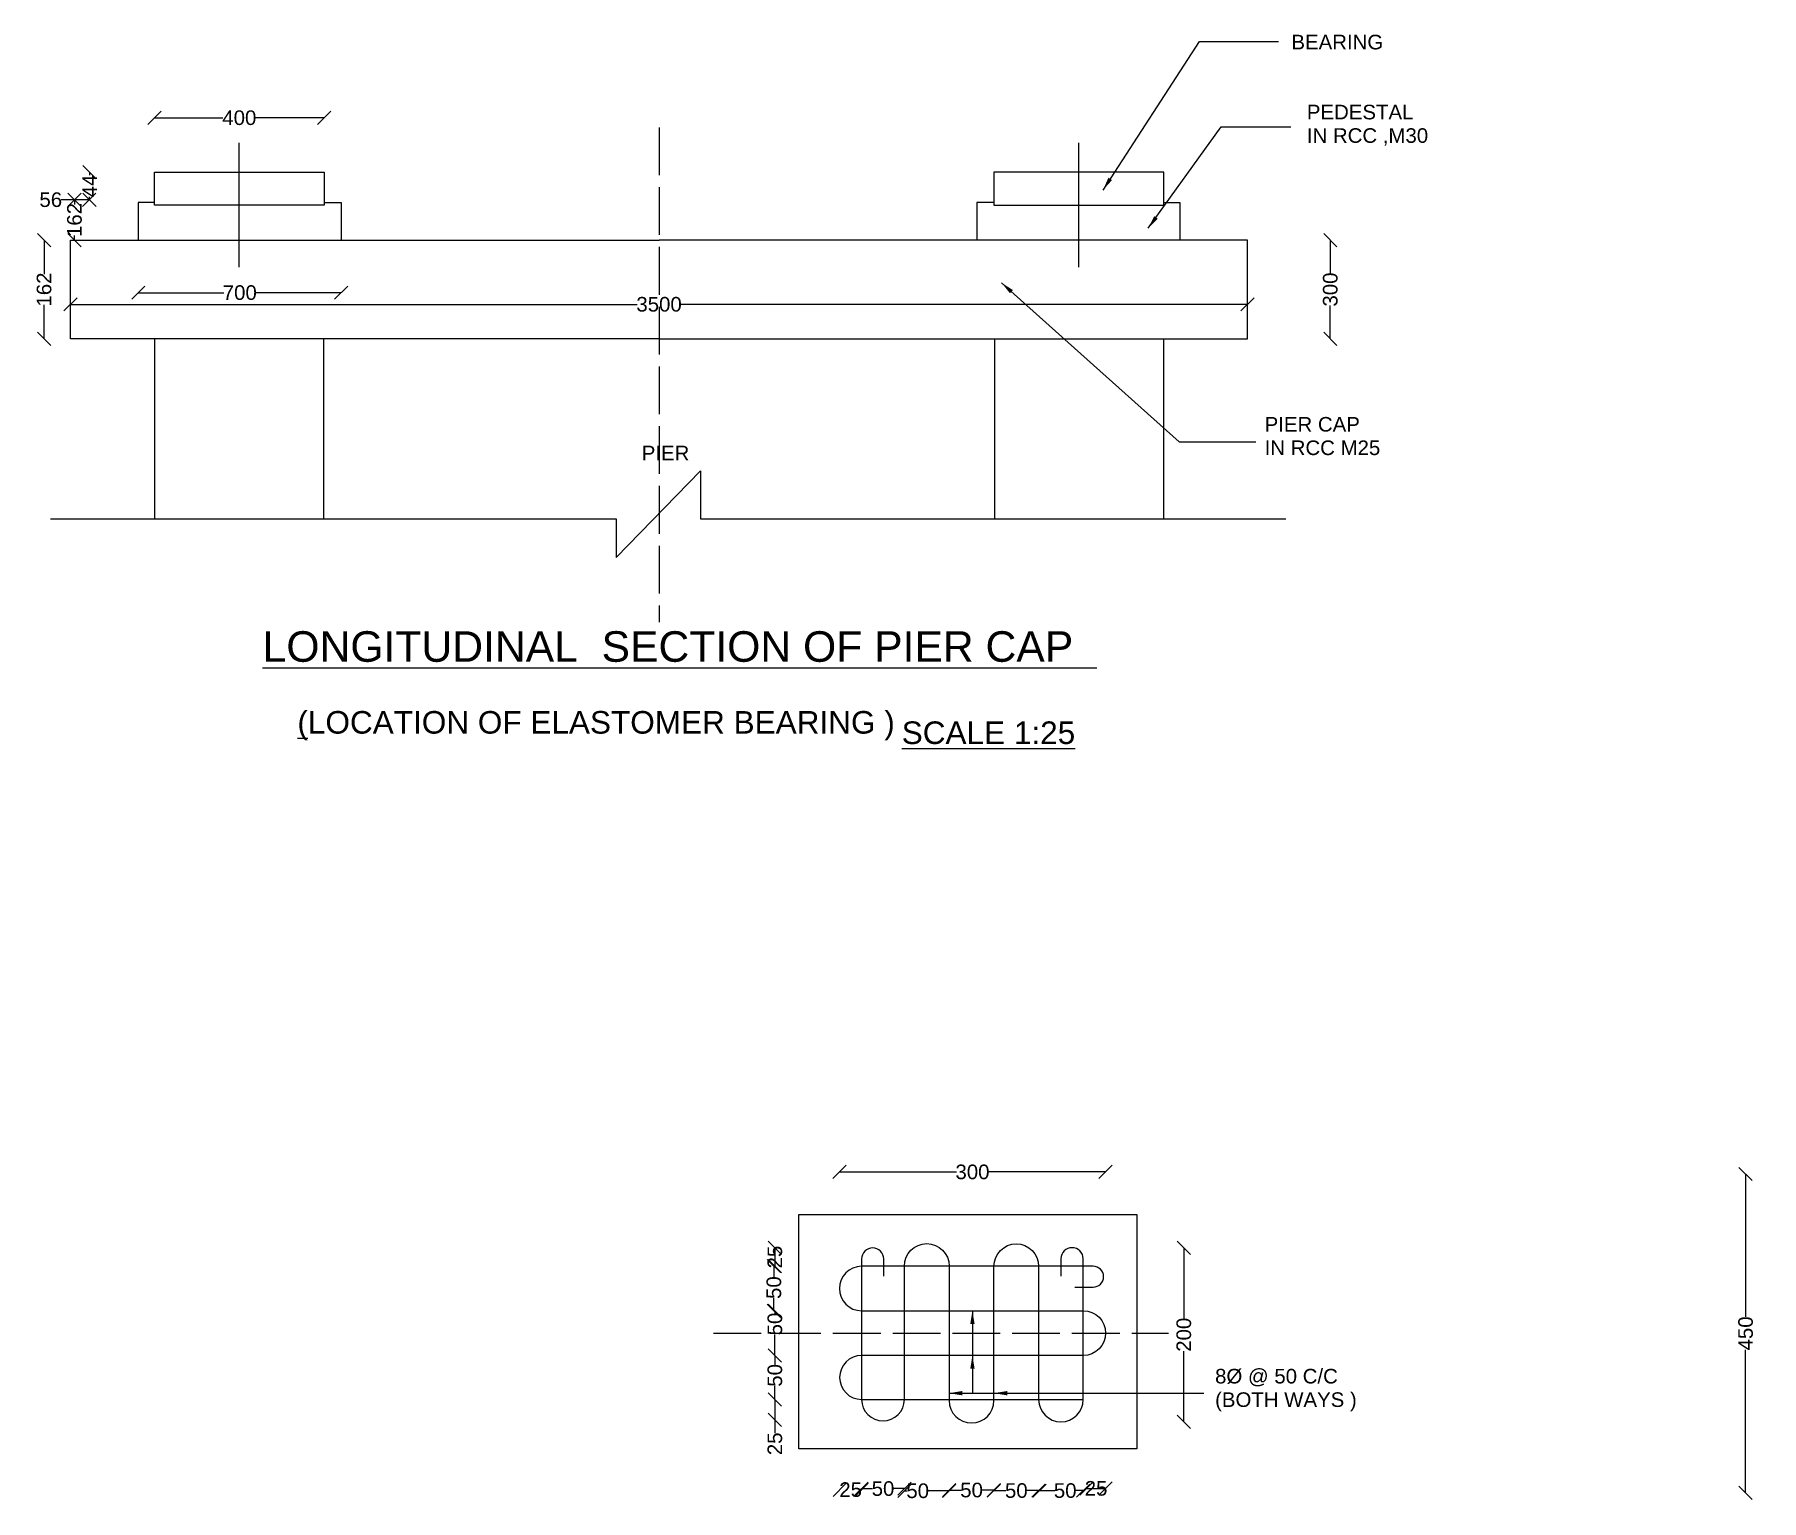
# Model space of a CAD drawing. Header units: millimetres. Extents: x -53245626 to -53218428, y 22137846 to 22155832.
# Drawn here: x -53239982 to -53233479, y 22142267 to 22147787 of the extents above; entities that cross this region are included whole.
import ezdxf

# ---------------------------------------------------------------- set-up
doc = ezdxf.new("R2010")
doc.units = ezdxf.units.MM
doc.header["$MEASUREMENT"] = 0
doc.linetypes.add('ACAD_ISO02W100', pattern=[15, 12, -3])
for name, color, linetype in [('DIMENSIONS', 7, 'Continuous'), ('DRAWING', 2, 'Continuous'), ('TEXT', 1, 'Continuous')]:
    doc.layers.add(name, color=color, linetype=linetype)
doc.styles.get("Standard").update_dxf_attribs({"font": 'arial.ttf', "height": 55})
doc.dimstyles.get("Standard").update_dxf_attribs({"dimtxt": 55, "dimasz": 50, "dimexe": 0.18, "dimexo": 0.0625, "dimgap": 0.09, "dimtad": 0, "dimdec": 0, "dimzin": 0, "dimdsep": 46, "dimtxsty": 'Standard', "dimblk": 'OBLIQUE', "dimcen": 0.09, "dimse1": 1, "dimse2": 1, "dimadec": 0, "dimazin": 0, "dimtfac": 1, "dimtdec": 0, "dimtofl": 0, "dimtmove": 0, "dimatfit": 3, "dimfxl": 1, "dimtolj": 1, "dimtzin": 0, "dimarcsym": 0})

# ---------------------------------------------------------------- blocks, each defined once
blk = doc.blocks.new('_Oblique')
at = {"color": 0, "linetype": 'ByBlock', "lineweight": -2}
blk.add_line((-0.5, -0.5), (0.5, 0.5), dxfattribs=at)
blk = doc.blocks.new('*D77')
at = {"layer": 'Defpoints', "color": 0, "transparency": 16777216}
for p in [(-53236074.9, 22143218.8), (-53236116.9, 22142563.3), (-53235654, 22142563.3)]:
    blk.add_point(p, dxfattribs=at)
at = {"layer": 'DIMENSIONS', "color": 0, "lineweight": -2, "transparency": 16777216}
for p, q in [((-53235654, 22143218.8), (-53235654, 22142952.3)), ((-53235654, 22142563.3), (-53235654, 22142829.8))]:
    blk.add_line(p, q, dxfattribs=at)
at = {"layer": 'DIMENSIONS', "color": 0, "lineweight": -2, "transparency": 16777216, "xscale": 50, "yscale": 50, "zscale": 50}
for p, rotation in [((-53235654, 22143218.8), 90), ((-53235654, 22142563.3), 270)]:
    blk.add_blockref('_Oblique', p, dxfattribs=dict(at, rotation=rotation))
at = {"layer": 'DIMENSIONS', "color": 0, "transparency": 16777216, "insert": (-53235654, 22142891), "char_height": 55, "attachment_point": 5, "rotation": 90}
blk.add_mtext('\\A1;200', dxfattribs=at)
blk = doc.blocks.new('*D78')
at = {"layer": 'Defpoints', "color": 0, "transparency": 16777216}
for p in [(-53235948.8, 22143504), (-53236951.2, 22143065.2), (-53235948.8, 22142897.2)]:
    blk.add_point(p, dxfattribs=at)
at = {"layer": 'DIMENSIONS', "color": 0, "lineweight": -2, "transparency": 16777216}
for p, q in [((-53236951.2, 22143504), (-53236510.7, 22143504)), ((-53235948.8, 22143504), (-53236389.3, 22143504))]:
    blk.add_line(p, q, dxfattribs=at)
at = {"layer": 'DIMENSIONS', "color": 0, "lineweight": -2, "transparency": 16777216, "xscale": 50, "yscale": 50, "zscale": 50, "rotation": 180}
blk.add_blockref('_Oblique', (-53236951.2, 22143504), dxfattribs=at)
at = {"layer": 'DIMENSIONS', "color": 0, "lineweight": -2, "transparency": 16777216, "xscale": 50, "yscale": 50, "zscale": 50}
blk.add_blockref('_Oblique', (-53235948.8, 22143504), dxfattribs=at)
at = {"layer": 'DIMENSIONS', "color": 0, "transparency": 16777216, "insert": (-53236450, 22143504), "char_height": 55, "attachment_point": 5}
blk.add_mtext('\\A1;300', dxfattribs=at)
blk = doc.blocks.new('*D79')
at = {"layer": 'Defpoints', "color": 0, "transparency": 16777216}
for p in [(-53236825.9, 22143218), (-53237194, 22143148.9), (-53236825.9, 22143148.9)]:
    blk.add_point(p, dxfattribs=at)
at = {"layer": 'DIMENSIONS', "color": 0, "lineweight": -2, "transparency": 16777216}
blk.add_line((-53237194, 22143218), (-53237194, 22143148.9), dxfattribs=at)
at = {"layer": 'DIMENSIONS', "color": 0, "lineweight": -2, "transparency": 16777216, "xscale": 50, "yscale": 50, "zscale": 50}
for p, rotation in [((-53237194, 22143218), 90), ((-53237194, 22143148.9), 270)]:
    blk.add_blockref('_Oblique', p, dxfattribs=dict(at, rotation=rotation))
at = {"layer": 'DIMENSIONS', "color": 0, "transparency": 16777216, "insert": (-53237194, 22143183.5), "char_height": 55, "attachment_point": 5, "rotation": 90}
blk.add_mtext('\\A1;25', dxfattribs=at)
blk = doc.blocks.new('*D80')
at = {"layer": 'Defpoints', "color": 0, "transparency": 16777216}
for p in [(-53236498.5, 22143149.9), (-53237197.8, 22142981.4), (-53236498.5, 22142981.4)]:
    blk.add_point(p, dxfattribs=at)
at = {"layer": 'DIMENSIONS', "color": 0, "lineweight": -2, "transparency": 16777216}
for p, q in [((-53237197.8, 22143149.9), (-53237197.8, 22143107.9)), ((-53237197.8, 22142981.4), (-53237197.8, 22143029.1))]:
    blk.add_line(p, q, dxfattribs=at)
at = {"layer": 'DIMENSIONS', "color": 0, "lineweight": -2, "transparency": 16777216, "xscale": 50, "yscale": 50, "zscale": 50}
for p, rotation in [((-53237197.8, 22143149.9), 90), ((-53237197.8, 22142981.4), 270)]:
    blk.add_blockref('_Oblique', p, dxfattribs=dict(at, rotation=rotation))
at = {"layer": 'DIMENSIONS', "color": 0, "transparency": 16777216, "insert": (-53237197.8, 22143068.5), "char_height": 55, "attachment_point": 5, "rotation": 90}
blk.add_mtext('\\A1;50', dxfattribs=at)
blk = doc.blocks.new('*D81')
at = {"layer": 'Defpoints', "color": 0, "transparency": 16777216}
for p in [(-53236647.5, 22142981.4), (-53237194, 22142813), (-53236647.5, 22142813)]:
    blk.add_point(p, dxfattribs=at)
at = {"layer": 'DIMENSIONS', "color": 0, "lineweight": -2, "transparency": 16777216}
for p, q in [((-53237194, 22142981.4), (-53237194, 22142970.8)), ((-53237194, 22142813), (-53237194, 22142892))]:
    blk.add_line(p, q, dxfattribs=at)
at = {"layer": 'DIMENSIONS', "color": 0, "lineweight": -2, "transparency": 16777216, "xscale": 50, "yscale": 50, "zscale": 50}
for p, rotation in [((-53237194, 22142981.4), 90), ((-53237194, 22142813), 270)]:
    blk.add_blockref('_Oblique', p, dxfattribs=dict(at, rotation=rotation))
at = {"layer": 'DIMENSIONS', "color": 0, "transparency": 16777216, "insert": (-53237194, 22142931.4), "char_height": 55, "attachment_point": 5, "rotation": 90}
blk.add_mtext('\\A1;50', dxfattribs=at)
blk = doc.blocks.new('*D82')
at = {"layer": 'Defpoints', "color": 0, "transparency": 16777216}
for p in [(-53236480.5, 22142813), (-53237194, 22142647.4), (-53236480.6, 22142647.4)]:
    blk.add_point(p, dxfattribs=at)
at = {"layer": 'DIMENSIONS', "color": 0, "lineweight": -2, "transparency": 16777216}
for p, q in [((-53237194, 22142813), (-53237194, 22142777.4)), ((-53237194, 22142647.4), (-53237194, 22142698.6))]:
    blk.add_line(p, q, dxfattribs=at)
at = {"layer": 'DIMENSIONS', "color": 0, "lineweight": -2, "transparency": 16777216, "xscale": 50, "yscale": 50, "zscale": 50}
for p, rotation in [((-53237194, 22142813), 90), ((-53237194, 22142647.4), 270)]:
    blk.add_blockref('_Oblique', p, dxfattribs=dict(at, rotation=rotation))
at = {"layer": 'DIMENSIONS', "color": 0, "transparency": 16777216, "insert": (-53237194, 22142738), "char_height": 55, "attachment_point": 5, "rotation": 90}
blk.add_mtext('\\A1;50', dxfattribs=at)
blk = doc.blocks.new('*D83')
at = {"layer": 'Defpoints', "color": 0, "transparency": 16777216}
for p in [(-53236480.6, 22142647.4), (-53237194, 22142570.4), (-53236496.2, 22142570.4)]:
    blk.add_point(p, dxfattribs=at)
at = {"layer": 'DIMENSIONS', "color": 0, "lineweight": -2, "transparency": 16777216}
for p, q in [((-53237194, 22142647.4), (-53237194, 22142570.4)), ((-53237194, 22142570.4), (-53237194, 22142520.4))]:
    blk.add_line(p, q, dxfattribs=at)
at = {"layer": 'DIMENSIONS', "color": 0, "lineweight": -2, "transparency": 16777216, "xscale": 50, "yscale": 50, "zscale": 50}
for p, rotation in [((-53237194, 22142647.4), 90), ((-53237194, 22142570.4), 270)]:
    blk.add_blockref('_Oblique', p, dxfattribs=dict(at, rotation=rotation))
at = {"layer": 'DIMENSIONS', "color": 0, "transparency": 16777216, "insert": (-53237194, 22142480.3), "char_height": 55, "attachment_point": 5, "rotation": 90}
blk.add_mtext('\\A1;25', dxfattribs=at)
blk = doc.blocks.new('*D84')
at = {"layer": 'Defpoints', "color": 0, "transparency": 16777216}
for p in [(-53236950.2, 22142730.3), (-53236867.5, 22142730.3), (-53236867.5, 22142307.5)]:
    blk.add_point(p, dxfattribs=at)
at = {"layer": 'DIMENSIONS', "color": 0, "lineweight": -2, "transparency": 16777216}
for p, q in [((-53236950.2, 22142307.5), (-53236949, 22142307.5)), ((-53236867.5, 22142307.5), (-53236868.7, 22142307.5))]:
    blk.add_line(p, q, dxfattribs=at)
at = {"layer": 'DIMENSIONS', "color": 0, "lineweight": -2, "transparency": 16777216, "xscale": 50, "yscale": 50, "zscale": 50, "rotation": 180}
blk.add_blockref('_Oblique', (-53236950.2, 22142307.5), dxfattribs=at)
at = {"layer": 'DIMENSIONS', "color": 0, "lineweight": -2, "transparency": 16777216, "xscale": 50, "yscale": 50, "zscale": 50}
blk.add_blockref('_Oblique', (-53236867.5, 22142307.5), dxfattribs=at)
at = {"layer": 'DIMENSIONS', "color": 0, "transparency": 16777216, "insert": (-53236908.8, 22142307.5), "char_height": 55, "attachment_point": 5}
blk.add_mtext('\\A1;25', dxfattribs=at)
blk = doc.blocks.new('*D85')
at = {"layer": 'Defpoints', "color": 0, "transparency": 16777216}
for p in [(-53236867.5, 22142647.5), (-53236706.4, 22142647.5), (-53236706.4, 22142311.5)]:
    blk.add_point(p, dxfattribs=at)
at = {"layer": 'DIMENSIONS', "color": 0, "lineweight": -2, "transparency": 16777216}
for p, q in [((-53236867.5, 22142311.5), (-53236826.3, 22142311.5)), ((-53236706.4, 22142311.5), (-53236747.6, 22142311.5))]:
    blk.add_line(p, q, dxfattribs=at)
at = {"layer": 'DIMENSIONS', "color": 0, "lineweight": -2, "transparency": 16777216, "xscale": 50, "yscale": 50, "zscale": 50, "rotation": 180}
blk.add_blockref('_Oblique', (-53236867.5, 22142311.5), dxfattribs=at)
at = {"layer": 'DIMENSIONS', "color": 0, "lineweight": -2, "transparency": 16777216, "xscale": 50, "yscale": 50, "zscale": 50}
blk.add_blockref('_Oblique', (-53236706.4, 22142311.5), dxfattribs=at)
at = {"layer": 'DIMENSIONS', "color": 0, "transparency": 16777216, "insert": (-53236786.9, 22142311.5), "char_height": 55, "attachment_point": 5}
blk.add_mtext('\\A1;50', dxfattribs=at)
blk = doc.blocks.new('*D86')
at = {"layer": 'Defpoints', "color": 0, "transparency": 16777216}
for p in [(-53236706.4, 22142647.4), (-53236537.9, 22142643.2), (-53236537.9, 22142303.2)]:
    blk.add_point(p, dxfattribs=at)
at = {"layer": 'DIMENSIONS', "color": 0, "lineweight": -2, "transparency": 16777216}
for p, q in [((-53236706.4, 22142303.2), (-53236695.8, 22142303.2)), ((-53236537.9, 22142303.2), (-53236617, 22142303.2))]:
    blk.add_line(p, q, dxfattribs=at)
at = {"layer": 'DIMENSIONS', "color": 0, "lineweight": -2, "transparency": 16777216, "xscale": 50, "yscale": 50, "zscale": 50, "rotation": 180}
blk.add_blockref('_Oblique', (-53236706.4, 22142303.2), dxfattribs=at)
at = {"layer": 'DIMENSIONS', "color": 0, "lineweight": -2, "transparency": 16777216, "xscale": 50, "yscale": 50, "zscale": 50}
blk.add_blockref('_Oblique', (-53236537.9, 22142303.2), dxfattribs=at)
at = {"layer": 'DIMENSIONS', "color": 0, "transparency": 16777216, "insert": (-53236656.4, 22142303.2), "char_height": 55, "attachment_point": 5}
blk.add_mtext('\\A1;50', dxfattribs=at)
blk = doc.blocks.new('*D87')
at = {"layer": 'Defpoints', "color": 0, "transparency": 16777216}
for p in [(-53236537.9, 22142643.2), (-53236369.1, 22142647.3), (-53236369.1, 22142306)]:
    blk.add_point(p, dxfattribs=at)
at = {"layer": 'DIMENSIONS', "color": 0, "lineweight": -2, "transparency": 16777216}
for p, q in [((-53236537.9, 22142306), (-53236492.9, 22142306)), ((-53236369.1, 22142306), (-53236414.1, 22142306))]:
    blk.add_line(p, q, dxfattribs=at)
at = {"layer": 'DIMENSIONS', "color": 0, "lineweight": -2, "transparency": 16777216, "xscale": 50, "yscale": 50, "zscale": 50, "rotation": 180}
blk.add_blockref('_Oblique', (-53236537.9, 22142306), dxfattribs=at)
at = {"layer": 'DIMENSIONS', "color": 0, "lineweight": -2, "transparency": 16777216, "xscale": 50, "yscale": 50, "zscale": 50}
blk.add_blockref('_Oblique', (-53236369.1, 22142306), dxfattribs=at)
at = {"layer": 'DIMENSIONS', "color": 0, "transparency": 16777216, "insert": (-53236453.5, 22142306), "char_height": 55, "attachment_point": 5}
blk.add_mtext('\\A1;50', dxfattribs=at)
blk = doc.blocks.new('*D88')
at = {"layer": 'Defpoints', "color": 0, "transparency": 16777216}
for p in [(-53236369.1, 22142647.3), (-53236200.9, 22142647.2), (-53236200.9, 22142304)]:
    blk.add_point(p, dxfattribs=at)
at = {"layer": 'DIMENSIONS', "color": 0, "lineweight": -2, "transparency": 16777216}
for p, q in [((-53236369.1, 22142304), (-53236324.4, 22142304)), ((-53236200.9, 22142304), (-53236245.6, 22142304))]:
    blk.add_line(p, q, dxfattribs=at)
at = {"layer": 'DIMENSIONS', "color": 0, "lineweight": -2, "transparency": 16777216, "xscale": 50, "yscale": 50, "zscale": 50, "rotation": 180}
blk.add_blockref('_Oblique', (-53236369.1, 22142304), dxfattribs=at)
at = {"layer": 'DIMENSIONS', "color": 0, "lineweight": -2, "transparency": 16777216, "xscale": 50, "yscale": 50, "zscale": 50}
blk.add_blockref('_Oblique', (-53236200.9, 22142304), dxfattribs=at)
at = {"layer": 'DIMENSIONS', "color": 0, "transparency": 16777216, "insert": (-53236285, 22142304), "char_height": 55, "attachment_point": 5}
blk.add_mtext('\\A1;50', dxfattribs=at)
blk = doc.blocks.new('*D89')
at = {"layer": 'Defpoints', "color": 0, "transparency": 16777216}
for p in [(-53236033, 22142647.2), (-53236198, 22142625.4), (-53236033, 22142304)]:
    blk.add_point(p, dxfattribs=at)
at = {"layer": 'DIMENSIONS', "color": 0, "lineweight": -2, "transparency": 16777216}
for p, q in [((-53236198, 22142304), (-53236140.3, 22142304)), ((-53236033, 22142304), (-53236061.5, 22142304))]:
    blk.add_line(p, q, dxfattribs=at)
at = {"layer": 'DIMENSIONS', "color": 0, "lineweight": -2, "transparency": 16777216, "xscale": 50, "yscale": 50, "zscale": 50, "rotation": 180}
blk.add_blockref('_Oblique', (-53236198, 22142304), dxfattribs=at)
at = {"layer": 'DIMENSIONS', "color": 0, "lineweight": -2, "transparency": 16777216, "xscale": 50, "yscale": 50, "zscale": 50}
blk.add_blockref('_Oblique', (-53236033, 22142304), dxfattribs=at)
at = {"layer": 'DIMENSIONS', "color": 0, "transparency": 16777216, "insert": (-53236100.9, 22142304), "char_height": 55, "attachment_point": 5}
blk.add_mtext('\\A1;50', dxfattribs=at)
blk = doc.blocks.new('*D90')
at = {"layer": 'Defpoints', "color": 0, "transparency": 16777216}
for p in [(-53235948.8, 22142896.9), (-53236020.5, 22142813.9), (-53235948.8, 22142312.3)]:
    blk.add_point(p, dxfattribs=at)
at = {"layer": 'DIMENSIONS', "color": 0, "lineweight": -2, "transparency": 16777216}
blk.add_line((-53236020.5, 22142312.3), (-53235948.8, 22142312.3), dxfattribs=at)
at = {"layer": 'DIMENSIONS', "color": 0, "lineweight": -2, "transparency": 16777216, "xscale": 50, "yscale": 50, "zscale": 50, "rotation": 180}
blk.add_blockref('_Oblique', (-53236020.5, 22142312.3), dxfattribs=at)
at = {"layer": 'DIMENSIONS', "color": 0, "lineweight": -2, "transparency": 16777216, "xscale": 50, "yscale": 50, "zscale": 50}
blk.add_blockref('_Oblique', (-53235948.8, 22142312.3), dxfattribs=at)
at = {"layer": 'DIMENSIONS', "color": 0, "transparency": 16777216, "insert": (-53235984.6, 22142312.3), "char_height": 55, "attachment_point": 5}
blk.add_mtext('\\A1;25', dxfattribs=at)
blk = doc.blocks.new('*D93')
at = {"layer": 'Defpoints', "color": 0, "transparency": 16777216}
for p in [(-53232929, 22143496.4), (-53233538.5, 22142295.7), (-53232864.9, 22142295.7)]:
    blk.add_point(p, dxfattribs=at)
at = {"layer": 'DIMENSIONS', "color": 0, "lineweight": -2, "transparency": 16777216}
for p, q in [((-53233538.5, 22143496.4), (-53233538.5, 22142957.9)), ((-53233538.5, 22142295.7), (-53233538.5, 22142834.2))]:
    blk.add_line(p, q, dxfattribs=at)
at = {"layer": 'DIMENSIONS', "color": 0, "lineweight": -2, "transparency": 16777216, "xscale": 50, "yscale": 50, "zscale": 50}
for p, rotation in [((-53233538.5, 22143496.4), 90), ((-53233538.5, 22142295.7), 270)]:
    blk.add_blockref('_Oblique', p, dxfattribs=dict(at, rotation=rotation))
at = {"layer": 'DIMENSIONS', "color": 0, "transparency": 16777216, "insert": (-53233538.5, 22142896.1), "char_height": 55, "attachment_point": 5, "rotation": 90}
blk.add_mtext('\\A1;450', dxfattribs=at)
blk = doc.blocks.new('*D107')
at = {"layer": 'Defpoints', "color": 0, "transparency": 16777216}
for p in [(-53238891.1, 22147473.5), (-53239530.8, 22147268.8), (-53238891.1, 22147268.8)]:
    blk.add_point(p, dxfattribs=at)
at = {"layer": 'DIMENSIONS', "color": 0, "lineweight": -2, "transparency": 16777216}
for p, q in [((-53239530.8, 22147473.5), (-53239272.8, 22147473.5)), ((-53238891.1, 22147473.5), (-53239149.1, 22147473.5))]:
    blk.add_line(p, q, dxfattribs=at)
at = {"layer": 'DIMENSIONS', "color": 0, "lineweight": -2, "transparency": 16777216, "xscale": 50, "yscale": 50, "zscale": 50, "rotation": 180}
blk.add_blockref('_Oblique', (-53239530.8, 22147473.5), dxfattribs=at)
at = {"layer": 'DIMENSIONS', "color": 0, "lineweight": -2, "transparency": 16777216, "xscale": 50, "yscale": 50, "zscale": 50}
blk.add_blockref('_Oblique', (-53238891.1, 22147473.5), dxfattribs=at)
at = {"layer": 'DIMENSIONS', "color": 0, "transparency": 16777216, "insert": (-53239210.9, 22147473.5), "char_height": 55, "attachment_point": 5}
blk.add_mtext('\\A1;400', dxfattribs=at)
blk = doc.blocks.new('*D108')
at = {"layer": 'Defpoints', "color": 0, "transparency": 16777216}
for p in [(-53239846.6, 22147012.6), (-53239946, 22146641.1), (-53239846.6, 22146641.1)]:
    blk.add_point(p, dxfattribs=at)
at = {"layer": 'DIMENSIONS', "color": 0, "lineweight": -2, "transparency": 16777216}
for p, q in [((-53239946, 22147012.6), (-53239946, 22146884.8)), ((-53239946, 22146641.1), (-53239946, 22146768.9))]:
    blk.add_line(p, q, dxfattribs=at)
at = {"layer": 'DIMENSIONS', "color": 0, "lineweight": -2, "transparency": 16777216, "xscale": 50, "yscale": 50, "zscale": 50}
for p, rotation in [((-53239946, 22147012.6), 90), ((-53239946, 22146641.1), 270)]:
    blk.add_blockref('_Oblique', p, dxfattribs=dict(at, rotation=rotation))
at = {"layer": 'DIMENSIONS', "color": 0, "transparency": 16777216, "insert": (-53239946, 22146826.8), "char_height": 55, "attachment_point": 5, "rotation": 90}
blk.add_mtext('\\A1;162', dxfattribs=at)
blk = doc.blocks.new('*D109')
at = {"layer": 'Defpoints', "color": 0, "transparency": 16777216}
for p in [(-53239591.3, 22147012.6), (-53238827, 22147012.6), (-53238827, 22146815)]:
    blk.add_point(p, dxfattribs=at)
at = {"layer": 'DIMENSIONS', "color": 0, "lineweight": -2, "transparency": 16777216}
for p, q in [((-53239591.3, 22146815), (-53239269.7, 22146815)), ((-53238827, 22146815), (-53239148.6, 22146815))]:
    blk.add_line(p, q, dxfattribs=at)
at = {"layer": 'DIMENSIONS', "color": 0, "lineweight": -2, "transparency": 16777216, "xscale": 50, "yscale": 50, "zscale": 50, "rotation": 180}
blk.add_blockref('_Oblique', (-53239591.3, 22146815), dxfattribs=at)
at = {"layer": 'DIMENSIONS', "color": 0, "lineweight": -2, "transparency": 16777216, "xscale": 50, "yscale": 50, "zscale": 50}
blk.add_blockref('_Oblique', (-53238827, 22146815), dxfattribs=at)
at = {"layer": 'DIMENSIONS', "color": 0, "transparency": 16777216, "insert": (-53239209.2, 22146815), "char_height": 55, "attachment_point": 5}
blk.add_mtext('\\A1;700', dxfattribs=at)
blk = doc.blocks.new('*D110')
at = {"layer": 'Defpoints', "color": 0, "transparency": 16777216}
for p in [(-53239846.6, 22146815), (-53235413.9, 22146815), (-53235413.9, 22146771)]:
    blk.add_point(p, dxfattribs=at)
at = {"layer": 'DIMENSIONS', "color": 0, "lineweight": -2, "transparency": 16777216}
for p, q in [((-53239846.6, 22146771), (-53237712.4, 22146771)), ((-53235413.9, 22146771), (-53237548.2, 22146771))]:
    blk.add_line(p, q, dxfattribs=at)
at = {"layer": 'DIMENSIONS', "color": 0, "lineweight": -2, "transparency": 16777216, "xscale": 50, "yscale": 50, "zscale": 50, "rotation": 180}
blk.add_blockref('_Oblique', (-53239846.6, 22146771), dxfattribs=at)
at = {"layer": 'DIMENSIONS', "color": 0, "lineweight": -2, "transparency": 16777216, "xscale": 50, "yscale": 50, "zscale": 50}
blk.add_blockref('_Oblique', (-53235413.9, 22146771), dxfattribs=at)
at = {"layer": 'DIMENSIONS', "color": 0, "transparency": 16777216, "insert": (-53237630.3, 22146771), "char_height": 55, "attachment_point": 5}
blk.add_mtext('\\A1;3500', dxfattribs=at)
blk = doc.blocks.new('*D111')
at = {"layer": 'Defpoints', "color": 0, "transparency": 16777216}
for p in [(-53235413.9, 22147012.6), (-53235413.9, 22146641.1), (-53235102.5, 22146641.1)]:
    blk.add_point(p, dxfattribs=at)
at = {"layer": 'DIMENSIONS', "color": 0, "lineweight": -2, "transparency": 16777216}
for p, q in [((-53235102.5, 22147012.6), (-53235102.5, 22146887.6)), ((-53235102.5, 22146641.1), (-53235102.5, 22146766.1))]:
    blk.add_line(p, q, dxfattribs=at)
at = {"layer": 'DIMENSIONS', "color": 0, "lineweight": -2, "transparency": 16777216, "xscale": 50, "yscale": 50, "zscale": 50}
for p, rotation in [((-53235102.5, 22147012.6), 90), ((-53235102.5, 22146641.1), 270)]:
    blk.add_blockref('_Oblique', p, dxfattribs=dict(at, rotation=rotation))
at = {"layer": 'DIMENSIONS', "color": 0, "transparency": 16777216, "insert": (-53235102.5, 22146826.8), "char_height": 55, "attachment_point": 5, "rotation": 90}
blk.add_mtext('\\A1;300', dxfattribs=at)
blk = doc.blocks.new('*D168')
at = {"layer": 'Defpoints', "color": 0, "transparency": 16777216}
for p in [(-53239831.5, 22147164.8), (-53239831.5, 22147159), (-53239776, 22147159)]:
    blk.add_point(p, dxfattribs=at)
at = {"layer": 'DIMENSIONS', "color": 0, "lineweight": -2, "transparency": 16777216}
for p, q in [((-53239831.5, 22147164.8), (-53239881.5, 22147164.8)), ((-53239776, 22147164.8), (-53239831.5, 22147164.8))]:
    blk.add_line(p, q, dxfattribs=at)
at = {"layer": 'DIMENSIONS', "color": 0, "lineweight": -2, "transparency": 16777216, "xscale": 50, "yscale": 50, "zscale": 50, "rotation": 180}
blk.add_blockref('_Oblique', (-53239831.5, 22147164.8), dxfattribs=at)
at = {"layer": 'DIMENSIONS', "color": 0, "lineweight": -2, "transparency": 16777216, "xscale": 50, "yscale": 50, "zscale": 50}
blk.add_blockref('_Oblique', (-53239776, 22147164.8), dxfattribs=at)
at = {"layer": 'DIMENSIONS', "color": 0, "transparency": 16777216, "insert": (-53239921, 22147164.8), "char_height": 55, "attachment_point": 5}
blk.add_mtext('\\A1;56', dxfattribs=at)
blk = doc.blocks.new('*D169')
at = {"layer": 'Defpoints', "color": 0, "transparency": 16777216}
for p in [(-53239831.5, 22147164.8), (-53239831.5, 22147012.6), (-53239831.5, 22147012.6)]:
    blk.add_point(p, dxfattribs=at)
at = {"layer": 'DIMENSIONS', "color": 0, "lineweight": -2, "transparency": 16777216}
for p, q in [((-53239831.5, 22147164.8), (-53239831.5, 22147146.7)), ((-53239831.5, 22147012.6), (-53239831.5, 22147030.7))]:
    blk.add_line(p, q, dxfattribs=at)
at = {"layer": 'DIMENSIONS', "color": 0, "lineweight": -2, "transparency": 16777216, "xscale": 50, "yscale": 50, "zscale": 50}
for p, rotation in [((-53239831.5, 22147164.8), 90), ((-53239831.5, 22147012.6), 270)]:
    blk.add_blockref('_Oblique', p, dxfattribs=dict(at, rotation=rotation))
at = {"layer": 'DIMENSIONS', "color": 0, "transparency": 16777216, "insert": (-53239831.5, 22147088.7), "char_height": 55, "attachment_point": 5, "rotation": 90}
blk.add_mtext('\\A1;162', dxfattribs=at)
blk = doc.blocks.new('*D170')
at = {"layer": 'Defpoints', "color": 0, "transparency": 16777216}
for p in [(-53239776, 22147268.8), (-53239775, 22147268.8), (-53239776, 22147164.8)]:
    blk.add_point(p, dxfattribs=at)
at = {"layer": 'DIMENSIONS', "color": 0, "lineweight": -2, "transparency": 16777216}
for p, q in [((-53239775, 22147268.8), (-53239775, 22147257.3)), ((-53239775, 22147164.8), (-53239775, 22147176.3))]:
    blk.add_line(p, q, dxfattribs=at)
at = {"layer": 'DIMENSIONS', "color": 0, "lineweight": -2, "transparency": 16777216, "xscale": 50, "yscale": 50, "zscale": 50}
for p, rotation in [((-53239775, 22147268.8), 90), ((-53239775, 22147164.8), 270)]:
    blk.add_blockref('_Oblique', p, dxfattribs=dict(at, rotation=rotation))
at = {"layer": 'DIMENSIONS', "color": 0, "transparency": 16777216, "insert": (-53239775, 22147216.8), "char_height": 55, "attachment_point": 5, "rotation": 90}
blk.add_mtext('\\A1;44', dxfattribs=at)

msp = doc.modelspace()

# ---------------------------------------------------------------- linework, layer by layer
at = {"layer": 'DRAWING', "color": 0, "linetype": 'ACAD_ISO02W100', "ltscale": 15}
for points in [[(-53237630.3, 22147437.3), (-53237630.3, 22145574.5)], [(-53237425.5, 22142896.9), (-53235712.3, 22142896.9)]]:
    msp.add_lwpolyline(points, dxfattribs=at)
at = {"layer": 'DRAWING', "color": 0}
for points in [[(-53239210.9, 22146911), (-53239210.9, 22147378.6)], [(-53236049.6, 22146911), (-53236049.6, 22147378.6)], [(-53239530.8, 22147155), (-53239591.3, 22147155), (-53239591.3, 22147012.6)], [(-53238891.1, 22147154), (-53238827, 22147154), (-53238827, 22147012.6)], [(-53236369.5, 22147154), (-53236433.6, 22147154), (-53236433.6, 22147012.6)], [(-53235729.8, 22147155), (-53235669.2, 22147155), (-53235669.2, 22147012.6)], [(-53237630.3, 22146641.1), (-53239846.6, 22146641.1), (-53239846.6, 22147012.6), (-53237630.3, 22147012.6)], [(-53237630.3, 22146641.1), (-53235413.9, 22146641.1), (-53235413.9, 22147012.6), (-53237630.3, 22147012.6)], [(-53239529.8, 22146641.1), (-53239529.8, 22145964)], [(-53238893.5, 22146641.1), (-53238893.5, 22145964)], [(-53236367.1, 22146641.1), (-53236367.1, 22145964)], [(-53235730.8, 22146641.1), (-53235730.8, 22145964)], [(-53239922.4, 22145964), (-53237791.6, 22145964), (-53237791.6, 22145817.8), (-53237474.8, 22146143.7), (-53237474.8, 22145964), (-53235269.5, 22145964)]]:
    msp.add_lwpolyline(points, dxfattribs=at)
for points in [[(-53239530.8, 22147268.8), (-53238891.1, 22147268.8), (-53238891.1, 22147144), (-53239530.8, 22147144)], [(-53235729.8, 22147268.8), (-53236369.5, 22147268.8), (-53236369.5, 22147144), (-53235729.8, 22147144)], [(-53237103.4, 22143343.6), (-53235831.2, 22143343.6), (-53235831.2, 22142461.7), (-53237103.4, 22142461.7)]]:
    msp.add_lwpolyline(points, close=True, dxfattribs=at)
for points in [[(-53236784.3, 22143111.9), (-53236784.3, 22143176.4, 1), (-53236867.5, 22143176.4), (-53236867.5, 22142647.5, 1), (-53236706.4, 22142647.5), (-53236706.4, 22143149.9, -1), (-53236537.9, 22143149.9), (-53236537.9, 22142643.2, 1), (-53236369.1, 22142643.2), (-53236369.1, 22143149.2, -1), (-53236200.9, 22143149.2), (-53236200.9, 22142647.2, 1), (-53236033, 22142647.2), (-53236033, 22143176.9, 1), (-53236116.9, 22143176.9), (-53236116.9, 22143111.5)], [(-53236065, 22143070.4), (-53235995.6, 22143070.4, 1), (-53235995.6, 22143148.9), (-53236867.5, 22143148.9, 1), (-53236867.5, 22142981.4), (-53236033, 22142981.4, -1), (-53236033, 22142813), (-53236867.5, 22142813, 1), (-53236867.5, 22142647.5), (-53236033, 22142647.2)]]:
    msp.add_lwpolyline(points, format="xyb", dxfattribs=at)

# ---------------------------------------------------------------- texts
at = {"layer": 'TEXT', "color": 0}
for s, height, p in [('BEARING ', 55, (-53235249, 22147731.2)), ('PEDESTAL ', 55, (-53235190.8, 22147467.6)), ('IN RCC ,M30', 55, (-53235190.8, 22147379.2)), ('PIER CAP ', 55, (-53235349.8, 22146291.8)), ('PIER ', 55, (-53237695.6, 22146183.8)), ('IN RCC M25', 55, (-53235349.8, 22146203.5)), ('%%ULONGITUDINAL  SECTION OF PIER CAP  ', 115, (-53239123.1, 22145425.1)), ('%%U(%%ULOCATION OF ELASTOMER BEARING )', 85, (-53238992.2, 22145154.6)), ('%%USCALE 1:25', 85, (-53236716.5, 22145115.5)), ('8Ø @ 50 C/C ', 55, (-53235536.4, 22142707.6)), ('(BOTH WAYS )', 55, (-53235536.4, 22142619.2))]:
    msp.add_text(s, height=height, dxfattribs=at).set_placement(p)

# ---------------------------------------------------------------- dimensions: what is measured, and where the dimension line sits
at = {"layer": 'DIMENSIONS', "color": 0}
for base, p1, p2, text, picture, middle in [((-53238891.1, 22147473.5), (-53239530.8, 22147268.8), (-53238891.1, 22147268.8), '400', '*D107', (-53239210.9, 22147473.5)), ((-53238827, 22146815), (-53239591.3, 22147012.6), (-53238827, 22147012.6), '700', '*D109', (-53239209.2, 22146815)), ((-53235413.9, 22146771), (-53239846.6, 22146815), (-53235413.9, 22146815), '3500', '*D110', (-53237630.3, 22146771)), ((-53235948.8, 22143504), (-53236951.2, 22143065.2), (-53235948.8, 22142897.2), '300', '*D78', (-53236450, 22143504)), ((-53236867.5, 22142307.5), (-53236950.2, 22142730.3), (-53236867.5, 22142730.3), '25', '*D84', (-53236908.8, 22142307.5))]:
    dim = msp.add_linear_dim(base=base, p1=p1, p2=p2, text=text, dimstyle='Standard', dxfattribs=at)
    dim.commit()
    dim.dimension.update_dxf_attribs({"geometry": picture, "text_midpoint": middle})
for base, p1, p2, text, picture, middle in [((-53239775, 22147268.8), (-53239776, 22147164.8), (-53239776, 22147268.8), '44', '*D170', (-53239775, 22147216.8)), ((-53239831.5, 22147012.6), (-53239831.5, 22147164.8), (-53239831.5, 22147012.6), '162', '*D169', (-53239831.5, 22147088.7)), ((-53239946, 22146641.1), (-53239846.6, 22147012.6), (-53239846.6, 22146641.1), '162', '*D108', (-53239946, 22146826.8)), ((-53235102.5, 22146641.1), (-53235413.9, 22147012.6), (-53235413.9, 22146641.1), '300', '*D111', (-53235102.5, 22146826.8)), ((-53233538.5, 22142295.7), (-53232929, 22143496.4), (-53232864.9, 22142295.7), '450', '*D93', (-53233538.5, 22142896.1)), ((-53235654, 22142563.3), (-53236074.9, 22143218.8), (-53236116.9, 22142563.3), '200', '*D77', (-53235654, 22142891)), ((-53237194, 22142570.4), (-53236480.6, 22142647.4), (-53236496.2, 22142570.4), '25', '*D83', (-53237194, 22142480.3))]:
    dim = msp.add_linear_dim(base=base, p1=p1, p2=p2, angle=90, text=text, dimstyle='Standard', dxfattribs=at)
    dim.commit()
    dim.dimension.update_dxf_attribs({"geometry": picture, "text_midpoint": middle})
dim = msp.add_linear_dim(base=(-53239831.5, 22147164.804897), p1=(-53239776, 22147159), p2=(-53239831.5, 22147159), dimstyle='Standard', dxfattribs=at)
dim.commit()
dim.dimension.update_dxf_attribs({"geometry": '*D168', "text_midpoint": (-53239920.9641473, 22147164.804897)})
for base, p1, p2, text, picture, middle in [((-53237194, 22143148.9), (-53236825.9, 22143218), (-53236825.9, 22143148.9), '25', '*D79', (-53237194, 22143183.5)), ((-53237197.8, 22142981.4), (-53236498.5, 22143149.9), (-53236498.5, 22142981.4), '50', '*D80', (-53237197.8, 22143068.5)), ((-53237194, 22142813), (-53236647.5, 22142981.4), (-53236647.5, 22142813), '50', '*D81', (-53237194, 22142931.4)), ((-53237194, 22142647.4), (-53236480.5, 22142813), (-53236480.6, 22142647.4), '50', '*D82', (-53237194, 22142738))]:
    dim = msp.add_linear_dim(base=base, p1=p1, p2=p2, angle=90, text=text, dimstyle='Standard', dxfattribs=at)
    dim.commit()
    dim.dimension.update_dxf_attribs({"geometry": picture, "text_midpoint": middle, "dimtype": 160})
for base, p1, p2, text, picture, middle in [((-53235948.8, 22142312.3), (-53236020.5, 22142813.9), (-53235948.8, 22142896.9), '25', '*D90', (-53235984.6, 22142312.3)), ((-53236706.4, 22142311.5), (-53236867.5, 22142647.5), (-53236706.4, 22142647.5), '50', '*D85', (-53236786.9, 22142311.5)), ((-53236537.9, 22142303.2), (-53236706.4, 22142647.4), (-53236537.9, 22142643.2), '50', '*D86', (-53236656.4, 22142303.2)), ((-53236369.1, 22142306), (-53236537.9, 22142643.2), (-53236369.1, 22142647.3), '50', '*D87', (-53236453.5, 22142306)), ((-53236200.9, 22142304), (-53236369.1, 22142647.3), (-53236200.9, 22142647.2), '50', '*D88', (-53236285, 22142304)), ((-53236033, 22142304), (-53236198, 22142625.4), (-53236033, 22142647.2), '50', '*D89', (-53236100.9, 22142304))]:
    dim = msp.add_linear_dim(base=base, p1=p1, p2=p2, text=text, dimstyle='Standard', dxfattribs=at)
    dim.commit()
    dim.dimension.update_dxf_attribs({"geometry": picture, "text_midpoint": middle, "dimtype": 160})

# ---------------------------------------------------------------- leaders
for points in [[(-53235958.5, 22147201.5), (-53235595.5, 22147760.5), (-53235297, 22147760.5)], [(-53235788, 22147057.5), (-53235513, 22147439.5), (-53235251.5, 22147439.5)], [(-53236340.5, 22146852), (-53235671.5, 22146253.5), (-53235383.5, 22146253.5)], [(-53236450.2, 22142981.4), (-53236450.2, 22142813)], [(-53236450.2, 22142813), (-53236450.2, 22142671)], [(-53236537.9, 22142671), (-53236200.9, 22142671)], [(-53236369.1, 22142671), (-53235578.5, 22142671)]]:
    msp.add_leader(points, dimstyle='Standard', override={"dimgap": 0.09, "dimtad": 0}, dxfattribs=at)

doc.saveas('drawing.dxf')
